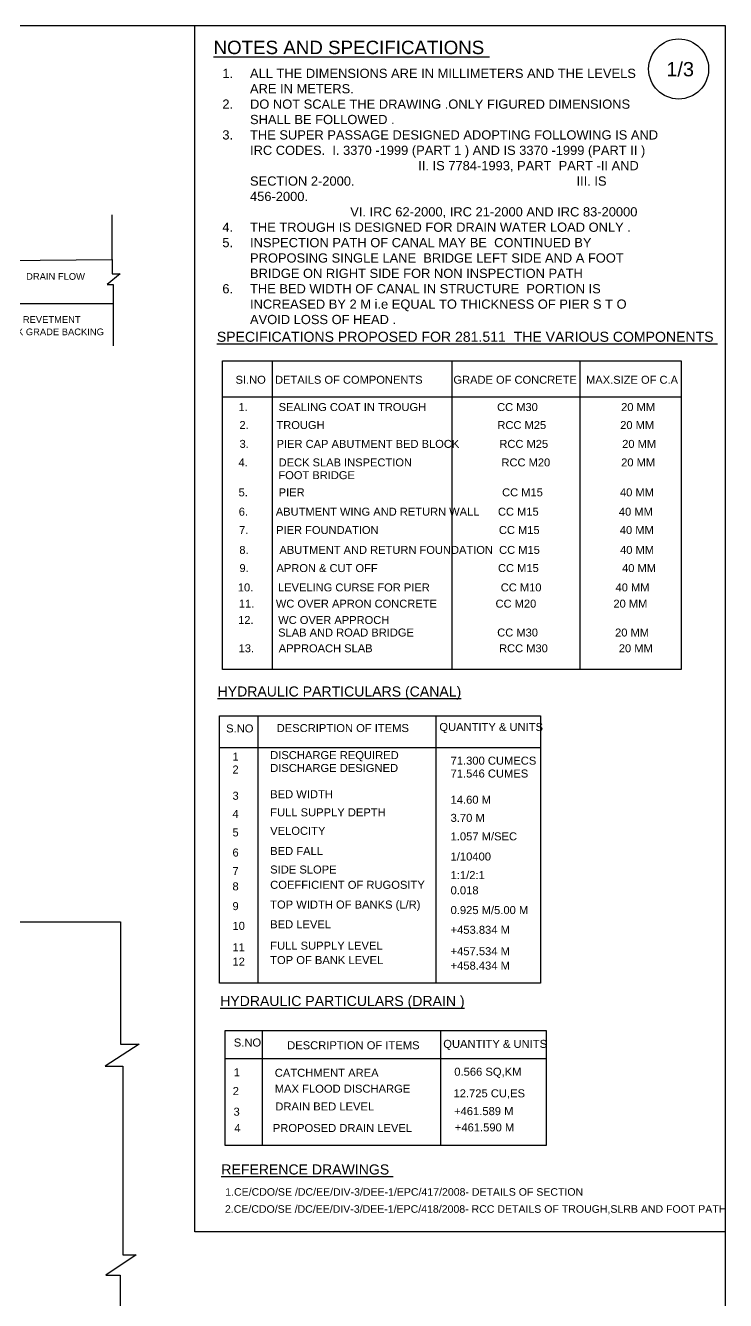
# Model space of a CAD drawing. Header units: millimetres. Extents: x 2429238 to 2656636, y 44384530 to 44544819.
# Drawn here: x 2614895 to 2656636, y 44468838 to 44544819 of the extents above; entities that cross this region are included whole.
import ezdxf

# ---------------------------------------------------------------- set-up
doc = ezdxf.new("R2010")
doc.units = ezdxf.units.MM
doc.header["$MEASUREMENT"] = 0
doc.layers.add('DIMENSION', color=7, linetype='Continuous')
doc.layers.add('TEXT', color=7, linetype='Continuous')
doc.styles.get("Standard").update_dxf_attribs({"font": 'arial.ttf', "height": 400})

msp = doc.modelspace()

# ---------------------------------------------------------------- linework, layer by layer
msp.add_lwpolyline([(2656611.9, 44472934), (2624995, 44472934), (2624995, 44544819.4)])
at = {"layer": 'DIMENSION', "color": 0}
msp.add_lwpolyline([(2656611.9, 44384530.1), (2429237.6, 44384530.1), (2429237.6, 44544819.4), (2656611.9, 44544819.4)], close=True, dxfattribs=at)
for points in [[(2570572.8, 44524727), (2570572.8, 44529411.2), (2591913.3, 44529411.2), (2594284.1, 44530628.2), (2620071.2, 44530875.4), (2620071.2, 44533544.2)], [(2620071.2, 44530875.4), (2620071.2, 44530014.8), (2620533.2, 44530014.8), (2619766.3, 44529389.1), (2620122.5, 44529389.1), (2620122.5, 44525722.5)], [(2570572.8, 44525448.4), (2596238, 44525448.4), (2598062, 44528243.3), (2620122.5, 44528243.3)], [(2513955.4, 44491336.6), (2565820.7, 44491336.6), (2565820.7, 44491997.2), (2566918, 44490844.7), (2566918, 44491397), (2620556, 44491397), (2620556, 44484108.5), (2621673.2, 44484108.5), (2619654.4, 44482801.7), (2620695.5, 44482801.7), (2620695.5, 44471569), (2621495.8, 44471569), (2619680.1, 44470350.9), (2620530.8, 44470350.9), (2620530.8, 44459242), (2621408.5, 44459242), (2619718, 44458016.8), (2620572.6, 44458016.8), (2620572.6, 44447026.7), (2621416.8, 44447026.7), (2619791.6, 44445782.5), (2620568.3, 44445782.5), (2620568.3, 44442091.2)]]:
    msp.add_lwpolyline(points, dxfattribs=at)
at = {"layer": 'TEXT', "color": 0}
for points in [[(2626634.6, 44524839.5), (2653982.2, 44524839.5), (2653982.2, 44506433.8), (2626634.6, 44506433.8)], [(2626461.3, 44503682.1), (2645610.9, 44503682.1), (2645610.9, 44487742.2), (2626461.3, 44487742.2)], [(2626808.7, 44484919.7), (2645940.4, 44484919.7), (2645940.4, 44478083.5), (2626808.7, 44478083.5)]]:
    msp.add_lwpolyline(points, close=True, dxfattribs=at)
for points in [[(2629601, 44524839.5), (2629601, 44506433.8)], [(2640308.4, 44524839.5), (2640308.4, 44506433.8)], [(2647948, 44524839.5), (2647948, 44506433.8)], [(2626634.6, 44522690.3), (2653982.2, 44522690.3)], [(2628750, 44503682.1), (2628750, 44487742.2)], [(2639384.7, 44487742.2), (2639384.7, 44503682.1)], [(2626461.3, 44501795), (2645610.9, 44501795)], [(2629010.1, 44484919.7), (2629010.1, 44478083.5)], [(2639638.3, 44484919.7), (2639638.3, 44478083.5)], [(2626808.7, 44483267.9), (2645940.4, 44483267.9)]]:
    msp.add_lwpolyline(points, dxfattribs=at)
msp.add_circle((2653842.6, 44542227.6), 1788.9, dxfattribs=at)

# ---------------------------------------------------------------- texts
at = {"layer": 'DIMENSION', "color": 0}
for s, p in [('DRAIN FLOW', (2614933, 44529664.2)), ('300 THICK SIDE REVETMENT ', (2610359.5, 44527098.4)), ('OVER 150THICK GRADE BACKING ', (2610413.5, 44526362.7))]:
    msp.add_text(s, height=400, dxfattribs=at).set_placement(p)
at = {"layer": 'TEXT', "color": 0}
for s, height, p in [('%%UNOTES AND SPECIFICATIONS ', 800, (2626107.1, 44543114.2)), ('1/3', 850, (2653107.8, 44541792.2)), ('%%USPECIFICATIONS PROPOSED FOR 281.511  THE VARIOUS COMPONENTS ', 600, (2626305.3, 44525970.6)), ('SI.NO   DETAILS OF COMPONENTS          GRADE OF CONCRETE   MAX.SIZE OF C.A', 474.12, (2627421.5, 44523470.2)), ('1.          SEALING COAT IN TROUGH                       CC M30                           20 MM', 474.12, (2627597.4, 44521843.2)), ('2.         TROUGH                                                        RCC M25                        20 MM', 474.1197, (2627651.8, 44520772.3)), ('3.         PIER CAP ABUTMENT BED BLOCK             RCC M25                        20 MM', 474.12, (2627659.7, 44519649.4)), ('4.          DECK SLAB INSPECTION                             RCC M20                       20 MM', 474.12, (2627598.8, 44518545.1)), (' FOOT BRIDGE ', 474.12, (2629791.5, 44517785.1)), ('5.          PIER                                                                CC M15                         40 MM', 474.1197, (2627601.8, 44516762)), ('6.         ABUTMENT WING AND RETURN WALL      CC M15                          40 MM', 474.12, (2627612.8, 44515609.1)), ('7.         PIER FOUNDATION                                       CC M15                          40 MM', 474.1197, (2627632, 44514517)), ('8.          ABUTMENT AND RETURN FOUNDATION  CC M15                          40 MM', 474.12, (2627645.7, 44513330.7)), ('9.         APRON & CUT OFF                                       CC M15                           40 MM', 474.1197, (2627652.7, 44512248.1)), ('10.        LEVELING CURSE FOR PIER                       CC M10                        40 MM', 474.12, (2627557.7, 44511096.9)), ('11.       WC OVER APRON CONCRETE                   CC M20                         20 MM', 474.12, (2627615.5, 44510128.4)), ('12.        WC OVER APPROCH', 474.12, (2627572.9, 44509153.5)), ('SLAB AND ROAD BRIDGE                           CC M30                         20 MM', 474.12, (2629959.4, 44508408)), ('13.        APPROACH SLAB                                         RCC M30                       20 MM', 474.12, (2627604.4, 44507468.6)), ('%%UHYDRAULIC PARTICULARS (CANAL)', 600, (2626348, 44504832.1)), ('S.NO', 477.1, (2626859.7, 44502691.3)), ('DESCRIPTION OF ITEMS ', 477.099, (2629871.9, 44502713.1)), ('QUANTITY & UNITS', 477.099, (2639572.4, 44502778.5)), ('1', 477.1, (2627236.8, 44501007.7)), ('DISCHARGE REQUIRED ', 477.099, (2629485.6, 44501101.1)), ('2', 477.1, (2627236.8, 44500241.3)), ('DISCHARGE DESIGNED ', 477.099, (2629485.6, 44500334.7)), ('71.300 CUMECS', 477.099, (2640243.1, 44500771.2)), ('71.546 CUMES', 477.099, (2640243.1, 44500004.8)), ('BED WIDTH ', 477.1, (2629485.6, 44498772.3)), ('3', 477.1, (2627236.8, 44498678.8)), ('14.60 M', 477.1, (2640243.1, 44498442.4)), ('4', 477.1, (2627236.8, 44497598.9)), ('FULL SUPPLY DEPTH', 477.099, (2629485.6, 44497692.3)), ('3.70 M', 477.1, (2640243.1, 44497362.4)), ('5', 477.1, (2627236.8, 44496494.8)), ('VELOCITY ', 477.1, (2629485.6, 44496588.2)), ('1.057 M/SEC', 477.099, (2640243.1, 44496258.3)), ('6', 477.1, (2627236.8, 44495294.2)), ('BED FALL', 477.1, (2629485.6, 44495387.6)), ('1/10400', 477.1, (2640243.1, 44495057.7)), ('7', 477.1, (2627236.8, 44494190.1)), ('SIDE SLOPE ', 477.099, (2629485.6, 44494283.5)), ('COEFFICIENT OF RUGOSITY', 477.099, (2629485.6, 44493372.3)), ('1:1/2:1', 477.1, (2640243.1, 44493953.6)), ('8', 477.1, (2627236.8, 44493278.9)), ('0.018', 477.1, (2640243.1, 44493042.4)), ('9', 477.1, (2627236.8, 44492102.4)), ('TOP WIDTH OF BANKS (L/R)', 477.099, (2629485.6, 44492195.9)), ('0.925 M/5.00 M', 477.099, (2640243.1, 44491865.9)), ('10', 477.1, (2627236.8, 44490925.9)), ('BED LEVEL ', 477.1, (2629485.6, 44491019.4)), ('+453.834 M', 477.1, (2640243.1, 44490689.5)), ('11', 477.1, (2627236.8, 44489653)), ('FULL SUPPLY LEVEL ', 477.099, (2629485.6, 44489746.5)), ('TOP OF BANK LEVEL', 477.099, (2629485.6, 44488887.4)), ('+457.534 M', 477.1, (2640243.1, 44489416.5)), ('12', 477.1, (2627236.8, 44488794)), ('+458.434 M', 477.1, (2640243.1, 44488557.5)), ('%%UHYDRAULIC PARTICULARS (DRAIN )', 600, (2626503.4, 44486387.2)), ('S.NO', 477.68, (2627315.2, 44483972.5)), ('DESCRIPTION OF ITEMS', 477.678, (2630497.5, 44483810.1)), ('QUANTITY & UNITS', 477.678, (2639806, 44483892.6)), ('1', 477.7, (2627313.4, 44482198.8)), ('CATCHMENT AREA ', 477.678, (2629760, 44482169)), ('0.566 SQ,KM', 477.678, (2640463.6, 44482233.4)), ('MAX FLOOD DISCHARGE ', 477.678, (2629757.6, 44481222.1)), ('2', 477.7, (2627250.7, 44481080.8)), ('12.725 CU,ES', 477.678, (2640416.2, 44480945.6)), ('3', 477.7, (2627298.1, 44479850.6)), ('DRAIN BED LEVEL ', 477.678, (2629789.7, 44480161.7)), ('+461.589 M', 477.68, (2640448.3, 44479885.1)), ('4', 477.7, (2627345.4, 44478880.6)), ('PROPOSED DRAIN LEVEL ', 477.678, (2629641.7, 44478880.6)), ('+461.590 M', 477.68, (2640495.6, 44478915.2)), ('%%UREFERENCE DRAWINGS ', 600, (2626572.2, 44476348.5)), ('1.CE/CDO/SE /DC/EE/DIV-3/DEE-1/EPC/417/2008- DETAILS OF SECTION', 450, (2626805.6, 44475082.3)), ('2.CE/CDO/SE /DC/EE/DIV-3/DEE-1/EPC/418/2008- RCC DETAILS OF TROUGH,SLRB AND FOOT PATH ', 450, (2626788.8, 44474066.5))]:
    msp.add_text(s, height=height, dxfattribs=at).set_placement(p)
at = {"layer": 'TEXT', "color": 0, "insert": (2626082.6, 44542242.8), "char_height": 550, "attachment_point": 1}
msp.add_mtext_dynamic_manual_height_columns('\\pi-1650,l2200,t2200;1.^IALL THE DIMENSIONS ARE IN MILLIMETERS AND THE LEVELS ARE IN METERS.\\P2.^IDO NOT SCALE THE DRAWING .ONLY FIGURED DIMENSIONS SHALL BE FOLLOWED .\\P3.^ITHE SUPER PASSAGE DESIGNED ADOPTING FOLLOWING IS AND IRC CODES.  I. 3370 -1999 (PART 1 ) AND IS 3370 -1999 (PART II )                                                    II. IS 7784-1993, PART  PART -II AND SECTION 2-2000.                                                              III. IS 456-2000.                                                                                                                                VI. IRC 62-2000, IRC 21-2000 AND IRC 83-20000\\P4.^ITHE TROUGH IS DESIGNED FOR DRAIN WATER LOAD ONLY .\\P5.^IINSPECTION PATH OF CANAL MAY BE  CONTINUED BY PROPOSING SINGLE LANE  BRIDGE LEFT SIDE AND A FOOT BRIDGE ON RIGHT SIDE FOR NON INSPECTION PATH \\P6.^ITHE BED WIDTH OF CANAL IN STRUCTURE  PORTION IS INCREASED BY 2 M i.e EQUAL TO THICKNESS OF PIER S T O AVOID LOSS OF HEAD .', width=26717.72, gutter_width=450, heights=[0], dxfattribs=at)

doc.saveas('drawing.dxf')
